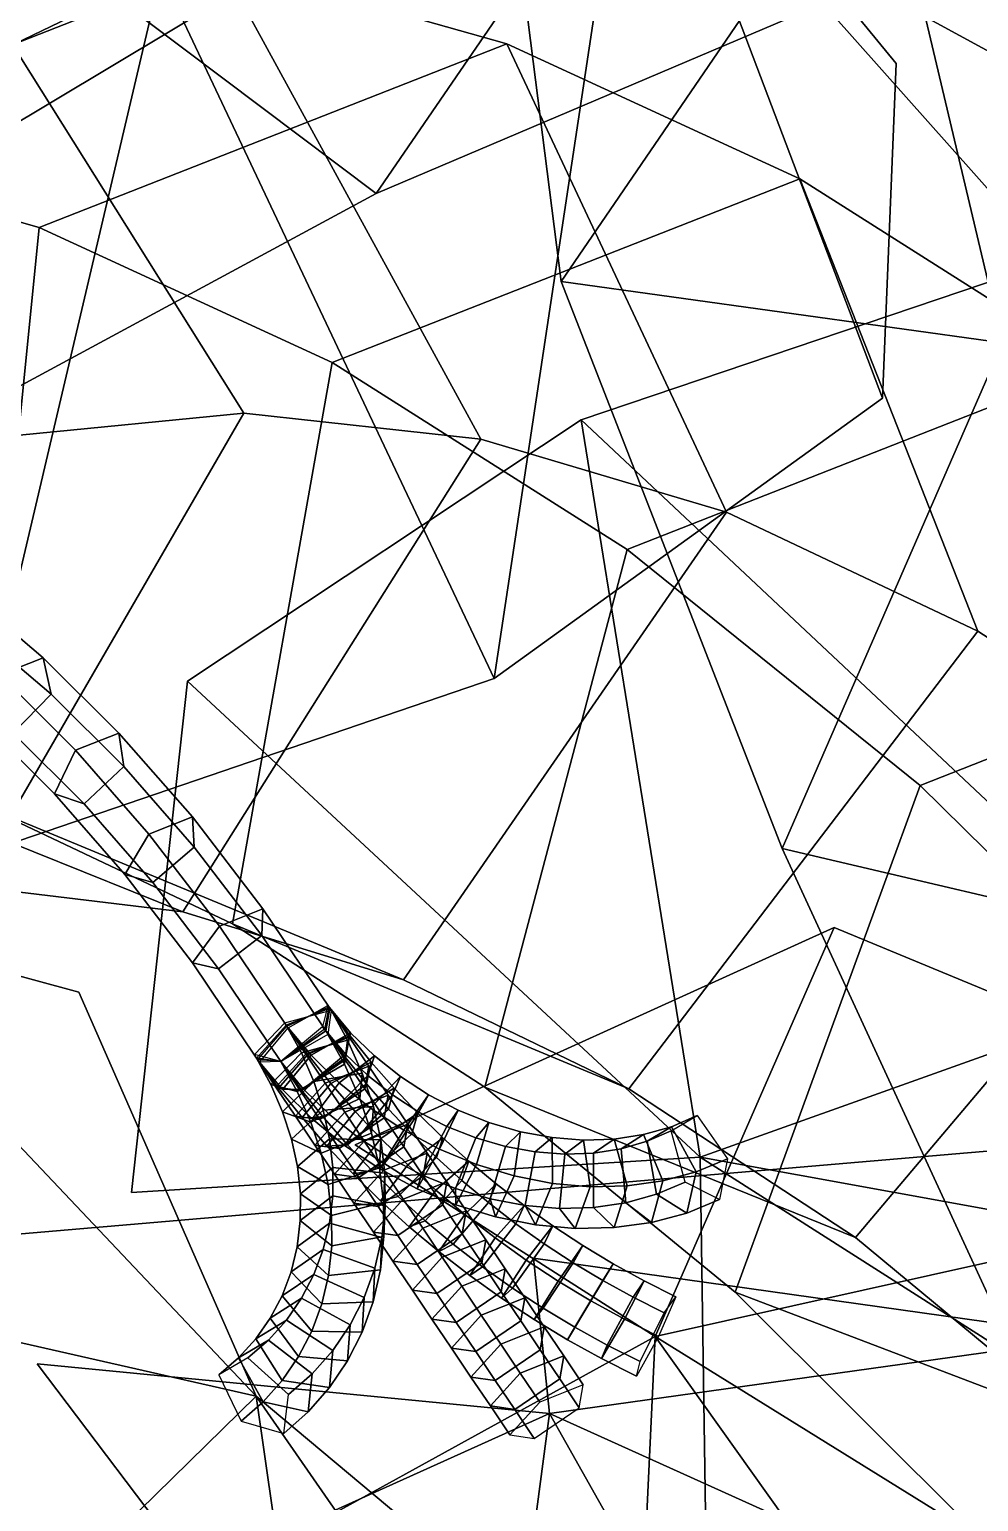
# Model space of a CAD drawing. Header units: metres. Extents: x -219 to 389, y -251 to 301.
# Drawn here: x 241.09 to 249.8, y 0.41 to 13.91 of the extents above; entities that cross this region are included whole.
import ezdxf

# ---------------------------------------------------------------- set-up
doc = ezdxf.new("R2010")
doc.units = ezdxf.units.M

msp = doc.modelspace()

# ---------------------------------------------------------------- linework, layer by layer
at = {"layer": 'Breeder_2Pdncle', "color": 3}
for points in [[(240.3119, 14.7577, 758.2787), (242.8409, 14.5199, 761.8264), (238.5516, 12.8354, 764.7711), (236.0226, 13.07321, 761.2236)], [(240.9989, 10.1896, 753.6501), (243.0566, 10.389, 756.7614), (240.3119, 14.7577, 758.2787), (237.92, 14.4864, 754.6397)], [(243.0566, 10.389, 756.7614), (245.2293, 10.1526, 759.7908), (242.8409, 14.5199, 761.8264), (240.3119, 14.7577, 758.2787)], [(242.8409, 14.5199, 761.8264), (245.4689, 13.7766, 765.2291), (241.1796, 12.09212, 768.1738), (238.5516, 12.8354, 764.7711)], [(245.2293, 10.1526, 759.7908), (247.4844, 9.4839, 762.6929), (245.4689, 13.7766, 765.2291), (242.8409, 14.5199, 761.8264)], [(245.4689, 13.7766, 765.2291), (248.1565, 12.539, 768.4357), (243.8672, 10.8544, 771.3805), (241.1796, 12.09212, 768.1738)], [(247.4844, 9.4839, 762.6929), (249.7878, 8.3929, 765.424), (248.1565, 12.539, 768.4357), (245.4689, 13.7766, 765.2291)], [(238.5516, 12.8354, 764.7711), (241.1796, 12.09212, 768.1738), (240.6474, 6.7988, 767.3868), (238.3923, 7.4675, 764.4848)], [(248.1565, 12.539, 768.4357), (250.8632, 10.8256, 771.3981), (246.5739, 9.1411, 774.3429), (243.8672, 10.8544, 771.3805)], [(249.7878, 8.3929, 765.424), (252.105, 6.8962, 767.9428), (250.8632, 10.8256, 771.3981), (248.1565, 12.539, 768.4357)], [(241.1796, 12.09212, 768.1738), (243.8672, 10.8544, 771.3805), (242.9508, 5.7078, 770.1179), (240.6474, 6.7988, 767.3868)], [(243.8672, 10.8544, 771.3805), (246.5739, 9.1411, 774.3429), (245.2679, 4.211, 772.6367), (242.9508, 5.7078, 770.1179)], [(250.8632, 10.8256, 771.3981), (253.5483, 8.6623, 774.0717), (249.259, 6.9778, 777.0164), (246.5739, 9.1411, 774.3429)], [(238.6895, 5.8992, 755.9263), (240.5419, 6.05455, 758.7133), (243.0566, 10.389, 756.7614), (240.9989, 10.1896, 753.6501)], [(240.5419, 6.05455, 758.7133), (242.4958, 5.8189, 761.4244), (245.2293, 10.1526, 759.7908), (243.0566, 10.389, 756.7614)], [(242.4958, 5.8189, 761.4244), (244.5216, 5.1961, 764.0189), (247.4844, 9.4839, 762.6929), (245.2293, 10.1526, 759.7908)], [(244.5216, 5.1961, 764.0189), (246.5889, 4.1953, 766.4576), (249.7878, 8.3929, 765.424), (247.4844, 9.4839, 762.6929)], [(246.5739, 9.1411, 774.3429), (249.259, 6.9778, 777.0164), (247.564, 2.331, 774.9056), (245.2679, 4.211, 772.6367)], [(253.5483, 8.6623, 774.0717), (256.1714, 6.08168, 776.4161), (251.8821, 4.3971, 779.3609), (249.259, 6.9778, 777.0164)], [(246.5889, 4.1953, 766.4576), (248.6668, 2.8316, 768.704), (252.105, 6.8962, 767.9428), (249.7878, 8.3929, 765.424)], [(236.2196, 7.7039, 761.4553), (238.3923, 7.4675, 764.4848), (242.4958, 5.8189, 761.4244), (240.5419, 6.05455, 758.7133)], [(238.3923, 7.4675, 764.4848), (240.6474, 6.7988, 767.3868), (244.5216, 5.1961, 764.0189), (242.4958, 5.8189, 761.4244)], [(249.259, 6.9778, 777.0164), (251.8821, 4.3971, 779.3609), (249.8044, 0.09586, 776.8903), (247.564, 2.331, 774.9056)], [(248.6668, 2.8316, 768.704), (250.7237, 1.1255, 770.7241), (254.401, 5.01612, 770.2117), (252.105, 6.8962, 767.9428)], [(240.6474, 6.7988, 767.3868), (242.9508, 5.7078, 770.1179), (246.5889, 4.1953, 766.4576), (244.5216, 5.1961, 764.0189)], [(242.9508, 5.7078, 770.1179), (245.2679, 4.211, 772.6367), (248.6668, 2.8316, 768.704), (246.5889, 4.1953, 766.4576)], [(245.2679, 4.211, 772.6367), (247.564, 2.331, 774.9056), (250.7237, 1.1255, 770.7241), (248.6668, 2.8316, 768.704)], [(247.564, 2.331, 774.9056), (249.8044, 0.09586, 776.8903), (252.729, -0.8972, 772.4878), (250.7237, 1.1255, 770.7241)]]:
    msp.add_3dface(points, dxfattribs=at)
at = {"layer": 'Breeder_Leaf', "color": 3}
for points in [[(228.2373, 69.8828, 104.9231), (265.9114, 4.9972, 60.4566), (225.3758, 27.03698, 104.7662)], [(228.2373, 69.8828, 104.9231), (225.3758, 27.03698, 104.7662), (265.9114, 4.9972, 60.4566)], [(265.9114, 4.9972, 60.4566), (215.0832, 0.6463, 135.5015), (225.3758, 27.03698, 104.7662)], [(265.9114, 4.9972, 60.4566), (225.3758, 27.03698, 104.7662), (215.0832, 0.6463, 135.5015)], [(235.1361, 17.612, 788.1014), (242.2945, 14.4236, 784.4057), (237.4124, 12.07163, 786.6938)], [(235.1361, 17.612, 788.1014), (237.4124, 12.07163, 786.6938), (242.2945, 14.4236, 784.4057)], [(246.6417, 16.5178, 782.3834), (245.3519, 7.9568, 784.9577), (242.2945, 14.4236, 784.4057)], [(246.6417, 16.5178, 782.3834), (242.2945, 14.4236, 784.4057), (245.3519, 7.9568, 784.9577)], [(246.6417, 16.5178, 782.3834), (248.9139, 10.5289, 782.6766), (245.3519, 7.9568, 784.9577)], [(246.6417, 16.5178, 782.3834), (245.3519, 7.9568, 784.9577), (248.9139, 10.5289, 782.6766)], [(246.6417, 16.5178, 782.3834), (249.0391, 13.5961, 779.6561), (248.9139, 10.5289, 782.6766)], [(246.6417, 16.5178, 782.3834), (248.9139, 10.5289, 782.6766), (249.0391, 13.5961, 779.6561)], [(251.7119, 10.389, 786.907), (248.4614, 14.04033, 785.7486), (249.8812, 16.1783, 781.3071)], [(251.7119, 10.389, 786.907), (249.8812, 16.1783, 781.3071), (248.4614, 14.04033, 785.7486)], [(245.9675, 11.5986, 788.3948), (245.4287, 15.8282, 785.738), (248.8764, 15.8526, 781.9397)], [(245.9675, 11.5986, 788.3948), (248.8764, 15.8526, 781.9397), (245.4287, 15.8282, 785.738)], [(245.9675, 11.5986, 788.3948), (248.8764, 15.8526, 781.9397), (250.0155, 11.03364, 783.6286)], [(245.9675, 11.5986, 788.3948), (250.0155, 11.03364, 783.6286), (248.8764, 15.8526, 781.9397)], [(248.8764, 15.8526, 781.9397), (253.6443, 14.8433, 777.7726), (255.5447, 10.4668, 779.0923)], [(248.8764, 15.8526, 781.9397), (255.5447, 10.4668, 779.0923), (253.6443, 14.8433, 777.7726)], [(248.8764, 15.8526, 781.9397), (255.5447, 10.4668, 779.0923), (250.0155, 11.03364, 783.6286)], [(248.8764, 15.8526, 781.9397), (250.0155, 11.03364, 783.6286), (255.5447, 10.4668, 779.0923)], [(242.2945, 14.4236, 784.4057), (240.3716, 6.258, 787.7433), (237.4124, 12.07163, 786.6938)], [(242.2945, 14.4236, 784.4057), (237.4124, 12.07163, 786.6938), (240.3716, 6.258, 787.7433)], [(245.3519, 7.9568, 784.9577), (240.3716, 6.258, 787.7433), (242.2945, 14.4236, 784.4057)], [(245.3519, 7.9568, 784.9577), (242.2945, 14.4236, 784.4057), (240.3716, 6.258, 787.7433)], [(246.1503, 10.3291, 752.9504), (251.8125, 12.2432, 748.9007), (251.6704, 5.1503, 757.2392)], [(246.1503, 10.3291, 752.9504), (251.6704, 5.1503, 757.2392), (251.8125, 12.2432, 748.9007)], [(250.0155, 11.03364, 783.6286), (247.9943, 6.3988, 790.6642), (245.9675, 11.5986, 788.3948)], [(250.0155, 11.03364, 783.6286), (245.9675, 11.5986, 788.3948), (247.9943, 6.3988, 790.6642)], [(247.9943, 6.3988, 790.6642), (250.0155, 11.03364, 783.6286), (251.3065, 5.6214, 785.5375)], [(247.9943, 6.3988, 790.6642), (251.3065, 5.6214, 785.5375), (250.0155, 11.03364, 783.6286)], [(247.242, 3.5683, 761.4977), (242.5403, 7.9344, 757.106), (246.1503, 10.3291, 752.9504)], [(247.242, 3.5683, 761.4977), (246.1503, 10.3291, 752.9504), (242.5403, 7.9344, 757.106)], [(247.242, 3.5683, 761.4977), (246.1503, 10.3291, 752.9504), (251.6704, 5.1503, 757.2392)], [(247.242, 3.5683, 761.4977), (251.6704, 5.1503, 757.2392), (246.1503, 10.3291, 752.9504)], [(247.242, 3.5683, 761.4977), (242.0268, 3.2443, 759.3444), (242.5403, 7.9344, 757.106)], [(247.242, 3.5683, 761.4977), (242.5403, 7.9344, 757.106), (242.0268, 3.2443, 759.3444)], [(251.3065, 5.6214, 785.5375), (250.602, 0.7455, 791.3831), (247.9943, 6.3988, 790.6642)], [(251.3065, 5.6214, 785.5375), (247.9943, 6.3988, 790.6642), (250.602, 0.7455, 791.3831)], [(234.6834, 3.3035, 769.6626), (239.0099, 5.7688, 766.1533), (243.1686, 1.3768, 764.7017)], [(234.6834, 3.3035, 769.6626), (243.1686, 1.3768, 764.7017), (239.0099, 5.7688, 766.1533)], [(243.1686, 1.3768, 764.7017), (239.0099, 5.7688, 766.1533), (241.5432, 5.08071, 762.1)], [(243.1686, 1.3768, 764.7017), (241.5432, 5.08071, 762.1), (239.0099, 5.7688, 766.1533)], [(246.8286, 1.9236, 762.8019), (244.0763, 3.6824, 758.1898), (248.4705, 5.6759, 756.1927)], [(246.8286, 1.9236, 762.8019), (248.4705, 5.6759, 756.1927), (244.0763, 3.6824, 758.1898)], [(246.8286, 1.9236, 762.8019), (248.4705, 5.6759, 756.1927), (253.7895, 3.4752, 754.4896)], [(246.8286, 1.9236, 762.8019), (253.7895, 3.4752, 754.4896), (248.4705, 5.6759, 756.1927)], [(257.0966, 1.781, 761.3828), (247.242, 3.5683, 761.4977), (251.6704, 5.1503, 757.2392)], [(257.0966, 1.781, 761.3828), (251.6704, 5.1503, 757.2392), (247.242, 3.5683, 761.4977)], [(257.0966, 1.781, 761.3828), (251.9068, 0.5982, 764.3456), (247.242, 3.5683, 761.4977)], [(257.0966, 1.781, 761.3828), (247.242, 3.5683, 761.4977), (251.9068, 0.5982, 764.3456)], [(247.242, 3.5683, 761.4977), (251.9068, 0.5982, 764.3456), (247.3052, -0.7118, 763.6898)], [(247.242, 3.5683, 761.4977), (247.3052, -0.7118, 763.6898), (251.9068, 0.5982, 764.3456)], [(246.8286, 1.9236, 762.8019), (253.7895, 3.4752, 754.4896), (252.1118, -1.3506, 761.5309)], [(246.8286, 1.9236, 762.8019), (252.1118, -1.3506, 761.5309), (253.7895, 3.4752, 754.4896)], [(234.6834, 3.3035, 769.6626), (243.1686, 1.3768, 764.7017), (239.1805, -2.5251, 767.7213)], [(234.6834, 3.3035, 769.6626), (239.1805, -2.5251, 767.7213), (243.1686, 1.3768, 764.7017)], [(245.8587, 1.2183, 763.691), (245.7121, 2.6436, 758.2241), (250.8648, 1.9184, 757.7829)], [(245.8587, 1.2183, 763.691), (250.8648, 1.9184, 757.7829), (245.7121, 2.6436, 758.2241)], [(246.8286, 1.9236, 762.8019), (246.6677, -1.5165, 767.9818), (243.099, -0.129, 765.0391)], [(246.8286, 1.9236, 762.8019), (243.099, -0.129, 765.0391), (246.6677, -1.5165, 767.9818)], [(245.8587, 1.2183, 763.691), (250.8648, 1.9184, 757.7829), (254.6099, -2.7294, 758.4196)], [(245.8587, 1.2183, 763.691), (254.6099, -2.7294, 758.4196), (250.8648, 1.9184, 757.7829)], [(251.7102, -4.925, 768.2413), (246.6677, -1.5165, 767.9818), (246.8286, 1.9236, 762.8019)], [(251.7102, -4.925, 768.2413), (246.8286, 1.9236, 762.8019), (246.6677, -1.5165, 767.9818)], [(251.7102, -4.925, 768.2413), (246.8286, 1.9236, 762.8019), (252.1118, -1.3506, 761.5309)], [(251.7102, -4.925, 768.2413), (252.1118, -1.3506, 761.5309), (246.8286, 1.9236, 762.8019)], [(245.8587, 1.2183, 763.691), (242.614, -0.2438, 768.7925), (241.1592, 1.6729, 764.6057)], [(245.8587, 1.2183, 763.691), (241.1592, 1.6729, 764.6057), (242.614, -0.2438, 768.7925)], [(243.1686, 1.3768, 764.7017), (244.6916, -9.2194, 767.0155), (239.1805, -2.5251, 767.7213)], [(243.1686, 1.3768, 764.7017), (239.1805, -2.5251, 767.7213), (244.6916, -9.2194, 767.0155)], [(243.1686, 1.3768, 764.7017), (246.1796, -1.1452, 760.6381), (247.5771, -4.9774, 763.8988)], [(243.1686, 1.3768, 764.7017), (247.5771, -4.9774, 763.8988), (246.1796, -1.1452, 760.6381)], [(243.1686, 1.3768, 764.7017), (247.5771, -4.9774, 763.8988), (244.6916, -9.2194, 767.0155)], [(243.1686, 1.3768, 764.7017), (244.6916, -9.2194, 767.0155), (247.5771, -4.9774, 763.8988)], [(244.9997, -5.2709, 771.272), (242.614, -0.2438, 768.7925), (245.8587, 1.2183, 763.691)], [(244.9997, -5.2709, 771.272), (245.8587, 1.2183, 763.691), (242.614, -0.2438, 768.7925)], [(244.9997, -5.2709, 771.272), (245.8587, 1.2183, 763.691), (248.9226, -4.2183, 764.8323)], [(244.9997, -5.2709, 771.272), (248.9226, -4.2183, 764.8323), (245.8587, 1.2183, 763.691)], [(245.8587, 1.2183, 763.691), (254.6099, -2.7294, 758.4196), (248.9226, -4.2183, 764.8323)], [(245.8587, 1.2183, 763.691), (248.9226, -4.2183, 764.8323), (254.6099, -2.7294, 758.4196)]]:
    msp.add_3dface(points, dxfattribs=at)
at = {"layer": 'Breeder_Petiole', "color": 3}
for points in [[(240.5064, 8.7477, 759.7299), (241.2157, 8.1464, 760.4191), (240.8168, 7.9898, 760.6929), (240.1075, 8.5911, 760.0037)], [(240.6074, 8.3921, 759.393), (241.2878, 7.8133, 760.053), (241.2157, 8.1464, 760.4191), (240.5064, 8.7477, 759.7299)], [(240.2787, 8.02018, 759.4543), (240.9414, 7.4551, 760.0964), (241.2878, 7.8133, 760.053), (240.6074, 8.3921, 759.393)], [(241.2157, 8.1464, 760.4191), (241.9107, 7.4576, 761.0373), (241.5118, 7.3009, 761.3112), (240.8168, 7.9898, 760.6929)], [(241.2878, 7.8133, 760.053), (241.9544, 7.1506, 760.6448), (241.9107, 7.4576, 761.0373), (241.2157, 8.1464, 760.4191)], [(240.8168, 7.9898, 760.6929), (241.5118, 7.3009, 761.3112), (241.3186, 6.9009, 761.0814), (240.652, 7.5636, 760.4896)], [(240.9414, 7.4551, 760.0964), (241.5906, 6.8085, 760.6719), (241.9544, 7.1506, 760.6448), (241.2878, 7.8133, 760.053)], [(240.652, 7.5636, 760.4896), (241.3186, 6.9009, 761.0814), (241.5906, 6.8085, 760.6719), (240.9414, 7.4551, 760.0964)], [(241.9107, 7.4576, 761.0373), (242.5847, 6.6878, 761.5786), (242.1858, 6.5312, 761.8525), (241.5118, 7.3009, 761.3112)], [(241.9544, 7.1506, 760.6448), (242.6007, 6.4104, 761.1628), (242.5847, 6.6878, 761.5786), (241.9107, 7.4576, 761.0373)], [(241.5118, 7.3009, 761.3112), (242.1858, 6.5312, 761.8525), (241.9648, 6.1607, 761.5993), (241.3186, 6.9009, 761.0814)], [(241.5906, 6.8085, 760.6719), (242.2198, 6.08656, 761.1755), (242.6007, 6.4104, 761.1628), (241.9544, 7.1506, 760.6448)], [(241.3186, 6.9009, 761.0814), (241.9648, 6.1607, 761.5993), (242.2198, 6.08656, 761.1755), (241.5906, 6.8085, 760.6719)], [(242.5847, 6.6878, 761.5786), (243.2311, 5.8446, 762.0378), (242.8322, 5.6879, 762.3116), (242.1858, 6.5312, 761.8525)], [(242.6007, 6.4104, 761.1628), (243.2204, 5.5999, 761.6017), (243.2311, 5.8446, 762.0378), (242.5847, 6.6878, 761.5786)], [(242.1858, 6.5312, 761.8525), (242.8322, 5.6879, 762.3116), (242.5846, 5.3502, 762.0383), (241.9648, 6.1607, 761.5993)], [(242.2198, 6.08656, 761.1755), (242.8231, 5.2961, 761.6021), (243.2204, 5.5999, 761.6017), (242.6007, 6.4104, 761.1628)], [(241.9648, 6.1607, 761.5993), (242.5846, 5.3502, 762.0383), (242.8231, 5.2961, 761.6021), (242.2198, 6.08656, 761.1755)], [(243.2311, 5.8446, 762.0378), (243.8438, 4.936, 762.4105), (243.4448, 4.7794, 762.6843), (242.8322, 5.6879, 762.3116)], [(243.2204, 5.5999, 761.6017), (243.8076, 4.7268, 761.9576), (243.8438, 4.936, 762.4105), (243.2311, 5.8446, 762.0378)], [(242.8322, 5.6879, 762.3116), (243.4448, 4.7794, 762.6843), (243.1718, 4.4771, 762.3942), (242.5846, 5.3502, 762.0383)], [(242.8231, 5.2961, 761.6021), (243.3947, 4.4448, 761.9476), (243.8076, 4.7268, 761.9576), (243.2204, 5.5999, 761.6017)], [(242.5846, 5.3502, 762.0383), (243.1718, 4.4771, 762.3942), (243.3947, 4.4448, 761.9476), (242.8231, 5.2961, 761.6021)], [(243.856, 4.9161, 762.4191), (244.008, 4.6413, 762.545), (243.5847, 4.5246, 762.8015), (243.4326, 4.7993, 762.6757)], [(243.8438, 4.936, 762.4105), (244.0226, 4.6702, 762.519), (243.6237, 4.5136, 762.7928), (243.4448, 4.7794, 762.6843)], [(243.8369, 4.9457, 762.4066), (244.0286, 4.6854, 762.5061), (243.6434, 4.5093, 762.7877), (243.4517, 4.7696, 762.6882)], [(243.8258, 4.9599, 762.4015), (244.0358, 4.7088, 762.4869), (243.6729, 4.5044, 762.7786), (243.4628, 4.7555, 762.6932)], [(243.779, 4.7648, 761.9434), (243.989, 4.5138, 762.0287), (244.0358, 4.7088, 762.4869), (243.8258, 4.9599, 762.4015)], [(243.7967, 4.7423, 761.9515), (243.9884, 4.4819, 762.051), (244.0286, 4.6854, 762.5061), (243.8369, 4.9457, 762.4066)], [(243.8076, 4.7268, 761.9576), (243.9865, 4.461, 762.0661), (244.0226, 4.6702, 762.519), (243.8438, 4.936, 762.4105)], [(243.8271, 4.695, 761.9714), (243.9791, 4.4202, 762.0973), (244.008, 4.6413, 762.545), (243.856, 4.9161, 762.4191)], [(243.4326, 4.7993, 762.6757), (243.5847, 4.5246, 762.8015), (243.3043, 4.2342, 762.5062), (243.1523, 4.5089, 762.3804)], [(243.4448, 4.7794, 762.6843), (243.6237, 4.5136, 762.7928), (243.3507, 4.2113, 762.5027), (243.1718, 4.4771, 762.3942)], [(243.4517, 4.7696, 762.6882), (243.6434, 4.5093, 762.7877), (243.3744, 4.2012, 762.4998), (243.1827, 4.4616, 762.4003)], [(243.4628, 4.7555, 762.6932), (243.6729, 4.5044, 762.7786), (243.4104, 4.188, 762.4938), (243.2004, 4.439, 762.4084)], [(243.3947, 4.4448, 761.9476), (243.6047, 4.1937, 762.033), (243.989, 4.5138, 762.0287), (243.779, 4.7648, 761.9434)], [(243.3947, 4.4448, 761.9476), (243.5864, 4.1844, 762.0471), (243.9884, 4.4819, 762.051), (243.7967, 4.7423, 761.9515)], [(243.3947, 4.4448, 761.9476), (243.5736, 4.179, 762.0561), (243.9865, 4.461, 762.0661), (243.8076, 4.7268, 761.9576)], [(243.3947, 4.4448, 761.9476), (243.5467, 4.17, 762.0734), (243.9791, 4.4202, 762.0973), (243.8271, 4.695, 761.9714)], [(244.008, 4.6413, 762.545), (244.1419, 4.3398, 762.6968), (243.6982, 4.2641, 762.9336), (243.5847, 4.5246, 762.8015)], [(244.0226, 4.6702, 762.519), (244.2015, 4.4044, 762.6275), (243.8026, 4.2477, 762.9014), (243.6237, 4.5136, 762.7928)], [(244.0286, 4.6854, 762.5061), (244.2254, 4.4405, 762.5927), (243.8547, 4.2455, 762.8813), (243.6434, 4.5093, 762.7877)], [(244.0358, 4.7088, 762.4869), (244.2531, 4.4987, 762.5411), (243.9315, 4.2496, 762.8464), (243.6729, 4.5044, 762.7786)], [(243.9791, 4.4202, 762.0973), (244.1191, 4.1065, 762.255), (244.1419, 4.3398, 762.6968), (244.008, 4.6413, 762.545)], [(243.9865, 4.461, 762.0661), (244.1654, 4.1952, 762.1746), (244.2015, 4.4044, 762.6275), (244.0226, 4.6702, 762.519)], [(243.9884, 4.4819, 762.051), (244.1808, 4.2427, 762.1356), (244.2254, 4.4405, 762.5927), (244.0286, 4.6854, 762.5061)], [(243.989, 4.5138, 762.0287), (244.194, 4.3169, 762.079), (244.2531, 4.4987, 762.5411), (244.0358, 4.7088, 762.4869)], [(243.1523, 4.5089, 762.3804), (243.3043, 4.2342, 762.5062), (243.5467, 4.17, 762.0734), (243.3947, 4.4448, 761.9476)], [(243.1718, 4.4771, 762.3942), (243.3507, 4.2113, 762.5027), (243.5736, 4.179, 762.0561), (243.3947, 4.4448, 761.9476)], [(243.1827, 4.4616, 762.4003), (243.3744, 4.2012, 762.4998), (243.5864, 4.1844, 762.0471), (243.3947, 4.4448, 761.9476)], [(243.5847, 4.5246, 762.8015), (243.6982, 4.2641, 762.9336), (243.4118, 3.9858, 762.6324), (243.3043, 4.2342, 762.5062)], [(243.6237, 4.5136, 762.7928), (243.8026, 4.2477, 762.9014), (243.5296, 3.9455, 762.6112), (243.3507, 4.2113, 762.5027)], [(243.6434, 4.5093, 762.7877), (243.8547, 4.2455, 762.8813), (243.5901, 3.9318, 762.5955), (243.3744, 4.2012, 762.4998)], [(243.6729, 4.5044, 762.7786), (243.9315, 4.2496, 762.8464), (243.6814, 3.9199, 762.5656), (243.4104, 4.188, 762.4938)], [(243.5736, 4.179, 762.0561), (243.7525, 3.9132, 762.1646), (244.1654, 4.1952, 762.1746), (243.9865, 4.461, 762.0661)], [(243.5864, 4.1844, 762.0471), (243.7904, 3.9301, 762.1372), (244.1808, 4.2427, 762.1356), (243.9884, 4.4819, 762.051)], [(243.6047, 4.1937, 762.033), (243.8427, 3.9612, 762.094), (244.194, 4.3169, 762.079), (243.989, 4.5138, 762.0287)], [(244.2531, 4.4987, 762.5411), (244.4924, 4.3086, 762.5724), (244.2171, 4.01868, 762.8866), (243.9315, 4.2496, 762.8464)], [(244.194, 4.3169, 762.079), (244.4196, 4.139, 762.1075), (244.4924, 4.3086, 762.5724), (244.2531, 4.4987, 762.5411)], [(243.2004, 4.439, 762.4084), (243.4104, 4.188, 762.4938), (243.6047, 4.1937, 762.033), (243.3947, 4.4448, 761.9476)], [(243.5467, 4.17, 762.0734), (243.6704, 3.889, 762.2154), (244.1191, 4.1065, 762.255), (243.9791, 4.4202, 762.0973)], [(244.1419, 4.3398, 762.6968), (244.2441, 4.03432, 762.8646), (243.7843, 4.00042, 763.0793), (243.6982, 4.2641, 762.9336)], [(244.2015, 4.4044, 762.6275), (244.3804, 4.1386, 762.736), (243.9815, 3.9819, 763.0099), (243.8026, 4.2477, 762.9014)], [(244.2254, 4.4405, 762.5927), (244.4335, 4.2022, 762.6702), (244.0784, 3.9886, 762.9651), (243.8547, 4.2455, 762.8813)], [(244.1191, 4.1065, 762.255), (244.2261, 3.7886, 762.4293), (244.2441, 4.03432, 762.8646), (244.1419, 4.3398, 762.6968)], [(244.1654, 4.1952, 762.1746), (244.3443, 3.9294, 762.2831), (244.3804, 4.1386, 762.736), (244.2015, 4.4044, 762.6275)], [(244.1808, 4.2427, 762.1356), (244.3844, 4.00991, 762.2112), (244.4335, 4.2022, 762.6702), (244.2254, 4.4405, 762.5927)], [(243.3043, 4.2342, 762.5062), (243.4118, 3.9858, 762.6324), (243.6704, 3.889, 762.2154), (243.5467, 4.17, 762.0734)], [(243.3507, 4.2113, 762.5027), (243.5296, 3.9455, 762.6112), (243.7525, 3.9132, 762.1646), (243.5736, 4.179, 762.0561)], [(243.3744, 4.2012, 762.4998), (243.5901, 3.9318, 762.5955), (243.7904, 3.9301, 762.1372), (243.5864, 4.1844, 762.0471)], [(243.4104, 4.188, 762.4938), (243.6814, 3.9199, 762.5656), (243.8427, 3.9612, 762.094), (243.6047, 4.1937, 762.033)], [(243.6982, 4.2641, 762.9336), (243.7843, 4.00042, 763.0793), (243.4931, 3.7345, 762.7715), (243.4118, 3.9858, 762.6324)], [(243.8026, 4.2477, 762.9014), (243.9815, 3.9819, 763.0099), (243.7085, 3.6797, 762.7197), (243.5296, 3.9455, 762.6112)], [(243.8547, 4.2455, 762.8813), (244.0784, 3.9886, 762.9651), (243.8183, 3.6694, 762.6812), (243.5901, 3.9318, 762.5955)], [(243.9315, 4.2496, 762.8464), (244.2171, 4.01868, 762.8866), (243.9807, 3.6768, 762.6085), (243.6814, 3.9199, 762.5656)], [(243.7525, 3.9132, 762.1646), (243.9314, 3.6474, 762.2731), (244.3443, 3.9294, 762.2831), (244.1654, 4.1952, 762.1746)], [(243.7904, 3.9301, 762.1372), (244.0063, 3.6825, 762.2178), (244.3844, 4.00991, 762.2112), (244.1808, 4.2427, 762.1356)], [(243.8427, 3.9612, 762.094), (244.1051, 3.7507, 762.1297), (244.4196, 4.139, 762.1075), (244.194, 4.3169, 762.079)], [(244.4335, 4.2022, 762.6702), (244.6525, 3.9708, 762.7383), (244.3138, 3.7392, 763.0388), (244.0784, 3.9886, 762.9651)], [(244.4924, 4.3086, 762.5724), (244.7501, 4.1416, 762.5801), (244.5251, 3.8151, 762.8986), (244.2171, 4.01868, 762.8866)], [(244.3844, 4.00991, 762.2112), (244.5985, 3.7838, 762.2776), (244.6525, 3.9708, 762.7383), (244.4335, 4.2022, 762.6702)], [(244.4196, 4.139, 762.1075), (244.6623, 3.9828, 762.114), (244.7501, 4.1416, 762.5801), (244.4924, 4.3086, 762.5724)], [(243.6704, 3.889, 762.2154), (243.7646, 3.6044, 762.3721), (244.2261, 3.7886, 762.4293), (244.1191, 4.1065, 762.255)], [(244.3804, 4.1386, 762.736), (244.5593, 3.8728, 762.8445), (244.1604, 3.7161, 763.1184), (243.9815, 3.9819, 763.0099)], [(244.1051, 3.7507, 762.1297), (244.388, 3.5654, 762.1395), (244.6623, 3.9828, 762.114), (244.4196, 4.139, 762.1075)], [(244.3443, 3.9294, 762.2831), (244.5232, 3.6636, 762.3917), (244.5593, 3.8728, 762.8445), (244.3804, 4.1386, 762.736)], [(244.7501, 4.1416, 762.5801), (245.0223, 4.00016, 762.5642), (244.851, 3.6419, 762.8821), (244.5251, 3.8151, 762.8986)], [(244.6623, 3.9828, 762.114), (244.9185, 3.8507, 762.0983), (245.0223, 4.00016, 762.5642), (244.7501, 4.1416, 762.5801)], [(243.4118, 3.9858, 762.6324), (243.4931, 3.7345, 762.7715), (243.7646, 3.6044, 762.3721), (243.6704, 3.889, 762.2154)], [(243.7843, 4.00042, 763.0793), (243.8422, 3.736, 763.2372), (243.5476, 3.4827, 762.9223), (243.4931, 3.7345, 762.7715)], [(243.5296, 3.9455, 762.6112), (243.7085, 3.6797, 762.7197), (243.9314, 3.6474, 762.2731), (243.7525, 3.9132, 762.1646)], [(243.5901, 3.9318, 762.5955), (243.8183, 3.6694, 762.6812), (244.0063, 3.6825, 762.2178), (243.7904, 3.9301, 762.1372)], [(243.6814, 3.9199, 762.5656), (243.9807, 3.6768, 762.6085), (244.1051, 3.7507, 762.1297), (243.8427, 3.9612, 762.094)], [(243.9815, 3.9819, 763.0099), (244.1604, 3.7161, 763.1184), (243.8873, 3.4139, 762.8282), (243.7085, 3.6797, 762.7197)], [(244.2441, 4.03432, 762.8646), (244.3137, 3.7278, 763.0466), (243.8422, 3.736, 763.2372), (243.7843, 4.00042, 763.0793)], [(244.0784, 3.9886, 762.9651), (244.3138, 3.7392, 763.0388), (244.0586, 3.4147, 762.7565), (243.8183, 3.6694, 762.6812)], [(243.9314, 3.6474, 762.2731), (244.1103, 3.3816, 762.3817), (244.5232, 3.6636, 762.3917), (244.3443, 3.9294, 762.2831)], [(244.2171, 4.01868, 762.8866), (244.5251, 3.8151, 762.8986), (244.3037, 3.4623, 762.6216), (243.9807, 3.6768, 762.6085)], [(244.0063, 3.6825, 762.2178), (244.2336, 3.4421, 762.2888), (244.5985, 3.7838, 762.2776), (244.3844, 4.00991, 762.2112)], [(244.2261, 3.7886, 762.4293), (244.2991, 3.4696, 762.6185), (244.3137, 3.7278, 763.0466), (244.2441, 4.03432, 762.8646)], [(244.6525, 3.9708, 762.7383), (244.882, 3.747, 762.7969), (244.5604, 3.498, 763.1022), (244.3138, 3.7392, 763.0388)], [(244.388, 3.5654, 762.1395), (244.687, 3.4081, 762.1234), (244.9185, 3.8507, 762.0983), (244.6623, 3.9828, 762.114)], [(244.5985, 3.7838, 762.2776), (244.8229, 3.5652, 762.3348), (244.882, 3.747, 762.7969), (244.6525, 3.9708, 762.7383)], [(245.0223, 4.00016, 762.5642), (245.3048, 3.8863, 762.525), (245.1899, 3.5018, 762.8375), (244.851, 3.6419, 762.8821)], [(244.9185, 3.8507, 762.0983), (245.1844, 3.7447, 762.0607), (245.3048, 3.8863, 762.525), (245.0223, 4.00016, 762.5642)], [(246.7555, 3.715, 761.4273), (246.9765, 3.8118, 761.2687), (247.2138, 3.95, 761.6866), (246.978, 3.848, 761.855)], [(246.978, 3.848, 761.855), (247.2138, 3.95, 761.6866), (247.4925, 3.5544, 761.843), (247.2066, 3.435, 762.0442)], [(243.7646, 3.6044, 762.3721), (243.8284, 3.319, 762.5421), (244.2991, 3.4696, 762.6185), (244.2261, 3.7886, 762.4293)], [(244.5593, 3.8728, 762.8445), (244.7382, 3.607, 762.9531), (244.3393, 3.4503, 763.2269), (244.1604, 3.7161, 763.1184)], [(244.2336, 3.4421, 762.2888), (244.4716, 3.2096, 762.3498), (244.8229, 3.5652, 762.3348), (244.5985, 3.7838, 762.2776)], [(244.5251, 3.8151, 762.8986), (244.851, 3.6419, 762.8821), (244.6455, 3.2798, 762.605), (244.3037, 3.4623, 762.6216)], [(244.5232, 3.6636, 762.3917), (244.7021, 3.3978, 762.5002), (244.7382, 3.607, 762.9531), (244.5593, 3.8728, 762.8445)], [(244.687, 3.4081, 762.1234), (244.9978, 3.2811, 762.0814), (245.1844, 3.7447, 762.0607), (244.9185, 3.8507, 762.0983)], [(245.1844, 3.7447, 762.0607), (245.4559, 3.6663, 762.0016), (245.5936, 3.8018, 762.463), (245.3048, 3.8863, 762.525)], [(245.3048, 3.8863, 762.525), (245.5936, 3.8018, 762.463), (245.5367, 3.3969, 762.7654), (245.1899, 3.5018, 762.8375)], [(245.4559, 3.6663, 762.0016), (245.7289, 3.6167, 761.9221), (245.8841, 3.748, 762.3791), (245.5936, 3.8018, 762.463)], [(245.5936, 3.8018, 762.463), (245.8841, 3.748, 762.3791), (245.8862, 3.3287, 762.6669), (245.5367, 3.3969, 762.7654)], [(246.5166, 3.6462, 761.574), (246.7555, 3.715, 761.4273), (246.978, 3.848, 761.855), (246.7232, 3.776, 762.0106)], [(246.7232, 3.776, 762.0106), (246.978, 3.848, 761.855), (247.2066, 3.435, 762.0442), (246.8983, 3.3518, 762.2299)], [(246.8427, 3.2286, 761.3498), (247.1036, 3.3393, 761.165), (246.9765, 3.8118, 761.2687), (246.7555, 3.715, 761.4273)], [(243.4931, 3.7345, 762.7715), (243.5476, 3.4827, 762.9223), (243.8284, 3.319, 762.5421), (243.7646, 3.6044, 762.3721)], [(243.8422, 3.736, 763.2372), (243.8714, 3.4735, 763.4058), (243.5746, 3.2326, 763.0832), (243.5476, 3.4827, 762.9223)], [(243.7085, 3.6797, 762.7197), (243.8873, 3.4139, 762.8282), (244.1103, 3.3816, 762.3817), (243.9314, 3.6474, 762.2731)], [(243.8183, 3.6694, 762.6812), (244.0586, 3.4147, 762.7565), (244.2336, 3.4421, 762.2888), (244.0063, 3.6825, 762.2178)], [(244.3137, 3.7278, 763.0466), (244.35, 3.4232, 763.2412), (243.8714, 3.4735, 763.4058), (243.8422, 3.736, 763.2372)], [(244.1604, 3.7161, 763.1184), (244.3393, 3.4503, 763.2269), (244.0662, 3.1481, 762.9368), (243.8873, 3.4139, 762.8282)], [(243.9807, 3.6768, 762.6085), (244.3037, 3.4623, 762.6216), (244.388, 3.5654, 762.1395), (244.1051, 3.7507, 762.1297)], [(244.3138, 3.7392, 763.0388), (244.5604, 3.498, 763.1022), (244.3103, 3.1682, 762.8214), (244.0586, 3.4147, 762.7565)], [(244.1103, 3.3816, 762.3817), (244.2892, 3.1158, 762.4902), (244.7021, 3.3978, 762.5002), (244.5232, 3.6636, 762.3917)], [(244.2991, 3.4696, 762.6185), (244.3375, 3.1526, 762.8208), (244.35, 3.4232, 763.2412), (244.3137, 3.7278, 763.0466)], [(244.882, 3.747, 762.7969), (245.1212, 3.5313, 762.8458), (244.8176, 3.2654, 763.1553), (244.5604, 3.498, 763.1022)], [(244.8229, 3.5652, 762.3348), (245.0568, 3.3546, 762.3824), (245.1212, 3.5313, 762.8458), (244.882, 3.747, 762.7969)], [(244.9978, 3.2811, 762.0814), (245.3155, 3.1864, 762.0144), (245.4559, 3.6663, 762.0016), (245.1844, 3.7447, 762.0607)], [(245.3155, 3.1864, 762.0144), (245.6355, 3.1254, 761.9232), (245.7289, 3.6167, 761.9221), (245.4559, 3.6663, 762.0016)], [(245.7289, 3.6167, 761.9221), (245.9994, 3.5967, 761.8233), (246.1721, 3.7256, 762.2747), (245.8841, 3.748, 762.3791)], [(245.8841, 3.748, 762.3791), (246.1721, 3.7256, 762.2747), (246.233, 3.2982, 762.5436), (245.8862, 3.3287, 762.6669)], [(245.9994, 3.5967, 761.8233), (246.2633, 3.6066, 761.7067), (246.4532, 3.735, 762.1512), (246.1721, 3.7256, 762.2747)], [(246.1721, 3.7256, 762.2747), (246.4532, 3.735, 762.1512), (246.5721, 3.3059, 762.3972), (246.233, 3.2982, 762.5436)], [(246.263, 3.1075, 761.6744), (246.5611, 3.151, 761.5204), (246.5166, 3.6462, 761.574), (246.2633, 3.6066, 761.7067)], [(246.2633, 3.6066, 761.7067), (246.5166, 3.6462, 761.574), (246.7232, 3.776, 762.0106), (246.4532, 3.735, 762.1512)], [(246.4532, 3.735, 762.1512), (246.7232, 3.776, 762.0106), (246.8983, 3.3518, 762.2299), (246.5721, 3.3059, 762.3972)], [(246.5611, 3.151, 761.5204), (246.8427, 3.2286, 761.3498), (246.7555, 3.715, 761.4273), (246.5166, 3.6462, 761.574)], [(244.3037, 3.4623, 762.6216), (244.6455, 3.2798, 762.605), (244.687, 3.4081, 762.1234), (244.388, 3.5654, 762.1395)], [(244.7382, 3.607, 762.9531), (244.9171, 3.3412, 763.0616), (244.5182, 3.1845, 763.3354), (244.3393, 3.4503, 763.2269)], [(244.4716, 3.2096, 762.3498), (244.7198, 2.9855, 762.4008), (245.0568, 3.3546, 762.3824), (244.8229, 3.5652, 762.3348)], [(244.851, 3.6419, 762.8821), (245.1899, 3.5018, 762.8375), (245.0012, 3.1319, 762.5588), (244.6455, 3.2798, 762.605)], [(244.7021, 3.3978, 762.5002), (244.881, 3.132, 762.6087), (244.9171, 3.3412, 763.0616), (244.7382, 3.607, 762.9531)], [(245.1212, 3.5313, 762.8458), (245.3697, 3.3243, 762.885), (245.0847, 3.0422, 763.1978), (244.8176, 3.2654, 763.1553)], [(245.0568, 3.3546, 762.3824), (245.2997, 3.1523, 762.4206), (245.3697, 3.3243, 762.885), (245.1212, 3.5313, 762.8458)], [(245.6355, 3.1254, 761.9232), (245.953, 3.09901, 761.8093), (245.9994, 3.5967, 761.8233), (245.7289, 3.6167, 761.9221)], [(245.953, 3.09901, 761.8093), (246.263, 3.1075, 761.6744), (246.2633, 3.6066, 761.7067), (245.9994, 3.5967, 761.8233)], [(247.2066, 3.435, 762.0442), (247.4925, 3.5544, 761.843), (247.4207, 3.1811, 761.518), (247.1199, 3.05661, 761.7289)], [(243.5476, 3.4827, 762.9223), (243.5746, 3.2326, 763.0832), (243.8611, 3.03548, 762.7237), (243.8284, 3.319, 762.5421)], [(243.8714, 3.4735, 763.4058), (243.8715, 3.2153, 763.5835), (243.574, 2.9868, 763.2527), (243.5746, 3.2326, 763.0832)], [(243.8284, 3.319, 762.5421), (243.8611, 3.03548, 762.7237), (244.3375, 3.1526, 762.8208), (244.2991, 3.4696, 762.6185)], [(244.35, 3.4232, 763.2412), (244.3526, 3.1236, 763.4464), (243.8715, 3.2153, 763.5835), (243.8714, 3.4735, 763.4058)], [(243.8873, 3.4139, 762.8282), (244.0662, 3.1481, 762.9368), (244.2892, 3.1158, 762.4902), (244.1103, 3.3816, 762.3817)], [(244.0586, 3.4147, 762.7565), (244.3103, 3.1682, 762.8214), (244.4716, 3.2096, 762.3498), (244.2336, 3.4421, 762.2888)], [(244.3393, 3.4503, 763.2269), (244.5182, 3.1845, 763.3354), (244.2451, 2.8823, 763.0453), (244.0662, 3.1481, 762.9368)], [(244.2892, 3.1158, 762.4902), (244.468, 2.85, 762.5987), (244.881, 3.132, 762.6087), (244.7021, 3.3978, 762.5002)], [(244.5604, 3.498, 763.1022), (244.8176, 3.2654, 763.1553), (244.5728, 2.9307, 762.8757), (244.3103, 3.1682, 762.8214)], [(244.3375, 3.1526, 762.8208), (244.3408, 2.8406, 763.0342), (244.3526, 3.1236, 763.4464), (244.35, 3.4232, 763.2412)], [(244.6455, 3.2798, 762.605), (245.0012, 3.1319, 762.5588), (244.9978, 3.2811, 762.0814), (244.687, 3.4081, 762.1234)], [(245.1899, 3.5018, 762.8375), (245.5367, 3.3969, 762.7654), (245.3652, 3.02091, 762.4838), (245.0012, 3.1319, 762.5588)], [(245.5367, 3.3969, 762.7654), (245.8862, 3.3287, 762.6669), (245.7321, 2.9484, 762.3809), (245.3652, 3.02091, 762.4838)], [(246.8983, 3.3518, 762.2299), (247.2066, 3.435, 762.0442), (247.1199, 3.05661, 761.7289), (246.7956, 2.97, 761.9235)], [(244.9171, 3.3412, 763.0616), (245.096, 3.07545, 763.1701), (244.6971, 2.9187, 763.444), (244.5182, 3.1845, 763.3354)], [(244.8176, 3.2654, 763.1553), (245.0847, 3.0422, 763.1978), (244.8455, 2.7026, 762.9192), (244.5728, 2.9307, 762.8757)], [(244.7198, 2.9855, 762.4008), (244.9776, 2.7703, 762.4416), (245.2997, 3.1523, 762.4206), (245.0568, 3.3546, 762.3824)], [(244.881, 3.132, 762.6087), (245.0599, 2.8662, 762.7172), (245.096, 3.07545, 763.1701), (244.9171, 3.3412, 763.0616)], [(245.0012, 3.1319, 762.5588), (245.3652, 3.02091, 762.4838), (245.3155, 3.1864, 762.0144), (244.9978, 3.2811, 762.0814)], [(245.3697, 3.3243, 762.885), (245.6268, 3.1264, 762.9142), (245.3612, 2.8287, 763.2297), (245.0847, 3.0422, 763.1978)], [(245.2997, 3.1523, 762.4206), (245.5511, 2.959, 762.449), (245.6268, 3.1264, 762.9142), (245.3697, 3.3243, 762.885)], [(245.8862, 3.3287, 762.6669), (246.233, 3.2982, 762.5436), (246.0965, 2.9155, 762.252), (245.7321, 2.9484, 762.3809)], [(246.233, 3.2982, 762.5436), (246.5721, 3.3059, 762.3972), (246.4528, 2.9227, 762.0986), (246.0965, 2.9155, 762.252)], [(246.5721, 3.3059, 762.3972), (246.8983, 3.3518, 762.2299), (246.7956, 2.97, 761.9235), (246.4528, 2.9227, 762.0986)], [(247.1199, 3.05661, 761.7289), (247.4207, 3.1811, 761.518), (247.1036, 3.3393, 761.165), (246.8427, 3.2286, 761.3498)], [(243.8715, 3.2153, 763.5835), (243.8425, 2.9641, 763.7685), (243.5456, 2.7477, 763.4291), (243.574, 2.9868, 763.2527)], [(243.5746, 3.2326, 763.0832), (243.574, 2.9868, 763.2527), (243.8624, 2.7565, 762.9152), (243.8611, 3.03548, 762.7237)], [(244.3526, 3.1236, 763.4464), (244.3215, 2.8317, 763.6603), (243.8425, 2.9641, 763.7685), (243.8715, 3.2153, 763.5835)], [(243.8611, 3.03548, 762.7237), (243.8624, 2.7565, 762.9152), (244.3408, 2.8406, 763.0342), (244.3375, 3.1526, 762.8208)], [(244.0662, 3.1481, 762.9368), (244.2451, 2.8823, 763.0453), (244.468, 2.85, 762.5987), (244.2892, 3.1158, 762.4902)], [(244.5182, 3.1845, 763.3354), (244.6971, 2.9187, 763.444), (244.424, 2.6165, 763.1538), (244.2451, 2.8823, 763.0453)], [(244.3408, 2.8406, 763.0342), (244.3091, 2.5366, 763.2567), (244.3215, 2.8317, 763.6603), (244.3526, 3.1236, 763.4464)], [(244.3103, 3.1682, 762.8214), (244.5728, 2.9307, 762.8757), (244.7198, 2.9855, 762.4008), (244.4716, 3.2096, 762.3498)], [(244.468, 2.85, 762.5987), (244.6469, 2.5842, 762.7072), (245.0599, 2.8662, 762.7172), (244.881, 3.132, 762.6087)], [(244.9776, 2.7703, 762.4416), (245.2444, 2.5646, 762.4722), (245.5511, 2.959, 762.449), (245.2997, 3.1523, 762.4206)], [(245.3652, 3.02091, 762.4838), (245.7321, 2.9484, 762.3809), (245.6355, 3.1254, 761.9232), (245.3155, 3.1864, 762.0144)], [(245.6268, 3.1264, 762.9142), (245.892, 2.938, 762.9335), (245.6464, 2.6256, 763.2509), (245.3612, 2.8287, 763.2297)], [(245.5511, 2.959, 762.449), (245.8103, 2.7751, 762.4678), (245.892, 2.938, 762.9335), (245.6268, 3.1264, 762.9142)], [(245.7321, 2.9484, 762.3809), (246.0965, 2.9155, 762.252), (245.953, 3.09901, 761.8093), (245.6355, 3.1254, 761.9232)], [(246.0965, 2.9155, 762.252), (246.4528, 2.9227, 762.0986), (246.263, 3.1075, 761.6744), (245.953, 3.09901, 761.8093)], [(246.4528, 2.9227, 762.0986), (246.7956, 2.97, 761.9235), (246.5611, 3.151, 761.5204), (246.263, 3.1075, 761.6744)], [(246.7956, 2.97, 761.9235), (247.1199, 3.05661, 761.7289), (246.8427, 3.2286, 761.3498), (246.5611, 3.151, 761.5204)], [(243.574, 2.9868, 763.2527), (243.5456, 2.7477, 763.4291), (243.8324, 2.485, 763.1146), (243.8624, 2.7565, 762.9152)], [(244.5728, 2.9307, 762.8757), (244.8455, 2.7026, 762.9192), (244.9776, 2.7703, 762.4416), (244.7198, 2.9855, 762.4008)], [(245.096, 3.07545, 763.1701), (245.2749, 2.8096, 763.2786), (244.876, 2.6529, 763.5525), (244.6971, 2.9187, 763.444)], [(245.0847, 3.0422, 763.1978), (245.3612, 2.8287, 763.2297), (245.1277, 2.4845, 762.9519), (244.8455, 2.7026, 762.9192)], [(245.0599, 2.8662, 762.7172), (245.2388, 2.6004, 762.8257), (245.2749, 2.8096, 763.2786), (245.096, 3.07545, 763.1701)], [(243.8425, 2.9641, 763.7685), (243.7847, 2.7221, 763.9591), (243.4899, 2.5174, 763.6109), (243.5456, 2.7477, 763.4291)], [(244.3215, 2.8317, 763.6603), (244.257, 2.5503, 763.8809), (243.7847, 2.7221, 763.9591), (243.8425, 2.9641, 763.7685)], [(243.8624, 2.7565, 762.9152), (243.8324, 2.485, 763.1146), (244.3091, 2.5366, 763.2567), (244.3408, 2.8406, 763.0342)], [(244.2451, 2.8823, 763.0453), (244.424, 2.6165, 763.1538), (244.6469, 2.5842, 762.7072), (244.468, 2.85, 762.5987)], [(244.6971, 2.9187, 763.444), (244.876, 2.6529, 763.5525), (244.6029, 2.3507, 763.2623), (244.424, 2.6165, 763.1538)], [(244.6469, 2.5842, 762.7072), (244.8258, 2.3184, 762.8157), (245.2388, 2.6004, 762.8257), (245.0599, 2.8662, 762.7172)], [(245.2444, 2.5646, 762.4722), (245.5196, 2.3689, 762.4924), (245.8103, 2.7751, 762.4678), (245.5511, 2.959, 762.449)], [(245.892, 2.938, 762.9335), (246.1646, 2.7598, 762.9427), (245.9395, 2.4332, 763.2612), (245.6464, 2.6256, 763.2509)], [(245.8103, 2.7751, 762.4678), (246.0768, 2.601, 762.4767), (246.1646, 2.7598, 762.9427), (245.892, 2.938, 762.9335)], [(243.7847, 2.7221, 763.9591), (243.6988, 2.4918, 764.1534), (243.4073, 2.2983, 763.7961), (243.4899, 2.5174, 763.6109)], [(243.5456, 2.7477, 763.4291), (243.4899, 2.5174, 763.6109), (243.7713, 2.2233, 763.3202), (243.8324, 2.485, 763.1146)], [(244.257, 2.5503, 763.8809), (244.1598, 2.2823, 764.1058), (243.6988, 2.4918, 764.1534), (243.7847, 2.7221, 763.9591)], [(244.3091, 2.5366, 763.2567), (244.2426, 2.2436, 763.4861), (244.257, 2.5503, 763.8809), (244.3215, 2.8317, 763.6603)], [(244.8455, 2.7026, 762.9192), (245.1277, 2.4845, 762.9519), (245.2444, 2.5646, 762.4722), (244.9776, 2.7703, 762.4416)], [(245.2749, 2.8096, 763.2786), (245.4538, 2.5438, 763.3871), (245.0549, 2.3871, 763.661), (244.876, 2.6529, 763.5525)], [(245.3612, 2.8287, 763.2297), (245.6464, 2.6256, 763.2509), (245.4188, 2.277, 762.9736), (245.1277, 2.4845, 762.9519)], [(245.2388, 2.6004, 762.8257), (245.4177, 2.3346, 762.9343), (245.4538, 2.5438, 763.3871), (245.2749, 2.8096, 763.2786)], [(245.5196, 2.3689, 762.4924), (245.8024, 2.1836, 762.5022), (246.0768, 2.601, 762.4767), (245.8103, 2.7751, 762.4678)], [(246.1646, 2.7598, 762.9427), (246.4438, 2.592, 762.9421), (246.24, 2.2522, 763.2609), (245.9395, 2.4332, 763.2612)], [(246.0768, 2.601, 762.4767), (246.3498, 2.4372, 762.4759), (246.4438, 2.592, 762.9421), (246.1646, 2.7598, 762.9427)], [(244.424, 2.6165, 763.1538), (244.6029, 2.3507, 763.2623), (244.8258, 2.3184, 762.8157), (244.6469, 2.5842, 762.7072)], [(244.876, 2.6529, 763.5525), (245.0549, 2.3871, 763.661), (244.7818, 2.08491, 763.3708), (244.6029, 2.3507, 763.2623)], [(244.8258, 2.3184, 762.8157), (245.0047, 2.05261, 762.9243), (245.4177, 2.3346, 762.9343), (245.2388, 2.6004, 762.8257)], [(245.1277, 2.4845, 762.9519), (245.4188, 2.277, 762.9736), (245.5196, 2.3689, 762.4924), (245.2444, 2.5646, 762.4722)], [(245.6464, 2.6256, 763.2509), (245.9395, 2.4332, 763.2612), (245.7181, 2.08055, 762.9843), (245.4188, 2.277, 762.9736)], [(245.8024, 2.1836, 762.5022), (246.0923, 2.00923, 762.5016), (246.3498, 2.4372, 762.4759), (246.0768, 2.601, 762.4767)], [(246.4438, 2.592, 762.9421), (246.7292, 2.4351, 762.9313), (246.5469, 2.08288, 763.2496), (246.24, 2.2522, 763.2609)], [(246.3498, 2.4372, 762.4759), (246.6287, 2.284, 762.4652), (246.7292, 2.4351, 762.9313), (246.4438, 2.592, 762.9421)], [(243.6988, 2.4918, 764.1534), (243.5854, 2.2754, 764.3496), (243.2986, 2.0925, 763.983), (243.4073, 2.2983, 763.7961)], [(243.4899, 2.5174, 763.6109), (243.4073, 2.2983, 763.7961), (243.6797, 1.9742, 763.5298), (243.7713, 2.2233, 763.3202)], [(244.1598, 2.2823, 764.1058), (244.0307, 2.03019, 764.3331), (243.5854, 2.2754, 764.3496), (243.6988, 2.4918, 764.1534)], [(243.8324, 2.485, 763.1146), (243.7713, 2.2233, 763.3202), (244.2426, 2.2436, 763.4861), (244.3091, 2.5366, 763.2567)], [(244.2426, 2.2436, 763.4861), (244.1421, 1.9643, 763.7202), (244.1598, 2.2823, 764.1058), (244.257, 2.5503, 763.8809)], [(245.4538, 2.5438, 763.3871), (245.6327, 2.278, 763.4957), (245.2338, 2.1213, 763.7695), (245.0549, 2.3871, 763.661)], [(245.4177, 2.3346, 762.9343), (245.5966, 2.06882, 763.0428), (245.6327, 2.278, 763.4957), (245.4538, 2.5438, 763.3871)], [(245.9395, 2.4332, 763.2612), (246.24, 2.2522, 763.2609), (246.0248, 1.8955, 762.984), (245.7181, 2.08055, 762.9843)], [(246.0923, 2.00923, 762.5016), (246.3884, 1.8461, 762.4907), (246.6287, 2.284, 762.4652), (246.3498, 2.4372, 762.4759)], [(246.7292, 2.4351, 762.9313), (247.0199, 2.2895, 762.9105), (246.8597, 1.9256, 763.2277), (246.5469, 2.08288, 763.2496)], [(246.6287, 2.284, 762.4652), (246.9129, 2.1418, 762.4448), (247.0199, 2.2895, 762.9105), (246.7292, 2.4351, 762.9313)], [(243.4073, 2.2983, 763.7961), (243.2986, 2.0925, 763.983), (243.5584, 1.7398, 763.7416), (243.6797, 1.9742, 763.5298)], [(244.6029, 2.3507, 763.2623), (244.7818, 2.08491, 763.3708), (245.0047, 2.05261, 762.9243), (244.8258, 2.3184, 762.8157)], [(245.0549, 2.3871, 763.661), (245.2338, 2.1213, 763.7695), (244.9607, 1.8191, 763.4794), (244.7818, 2.08491, 763.3708)], [(245.0047, 2.05261, 762.9243), (245.1836, 1.7868, 763.0328), (245.5966, 2.06882, 763.0428), (245.4177, 2.3346, 762.9343)], [(245.4188, 2.277, 762.9736), (245.7181, 2.08055, 762.9843), (245.8024, 2.1836, 762.5022), (245.5196, 2.3689, 762.4924)], [(243.5854, 2.2754, 764.3496), (243.4458, 2.0749, 764.5458), (243.1649, 1.9018, 764.1699), (243.2986, 2.0925, 763.983)], [(244.0307, 2.03019, 764.3331), (243.871, 1.7963, 764.5606), (243.4458, 2.0749, 764.5458), (243.5854, 2.2754, 764.3496)], [(243.7713, 2.2233, 763.3202), (243.6797, 1.9742, 763.5298), (244.1421, 1.9643, 763.7202), (244.2426, 2.2436, 763.4861)], [(244.1421, 1.9643, 763.7202), (244.0083, 1.7016, 763.9567), (244.0307, 2.03019, 764.3331), (244.1598, 2.2823, 764.1058)], [(245.6327, 2.278, 763.4957), (245.8116, 2.01225, 763.6042), (245.4127, 1.8555, 763.8781), (245.2338, 2.1213, 763.7695)], [(245.5966, 2.06882, 763.0428), (245.7755, 1.803, 763.1513), (245.8116, 2.01225, 763.6042), (245.6327, 2.278, 763.4957)], [(245.7181, 2.08055, 762.9843), (246.0248, 1.8955, 762.984), (246.0923, 2.00923, 762.5016), (245.8024, 2.1836, 762.5022)], [(246.24, 2.2522, 763.2609), (246.5469, 2.08288, 763.2496), (246.3382, 1.7225, 762.9727), (246.0248, 1.8955, 762.984)], [(246.3884, 1.8461, 762.4907), (246.6902, 1.6946, 762.4693), (246.9129, 2.1418, 762.4448), (246.6287, 2.284, 762.4652)], [(243.4458, 2.0749, 764.5458), (243.2812, 1.8922, 764.7401), (243.0074, 1.7283, 764.3549), (243.1649, 1.9018, 764.1699)], [(243.2986, 2.0925, 763.983), (243.1649, 1.9018, 764.1699), (243.4088, 1.5227, 763.9534), (243.5584, 1.7398, 763.7416)], [(243.871, 1.7963, 764.5606), (243.6823, 1.583, 764.786), (243.2812, 1.8922, 764.7401), (243.4458, 2.0749, 764.5458)], [(244.0083, 1.7016, 763.9567), (243.8427, 1.4578, 764.1935), (243.871, 1.7963, 764.5606), (244.0307, 2.03019, 764.3331)], [(244.7818, 2.08491, 763.3708), (244.9607, 1.8191, 763.4794), (245.1836, 1.7868, 763.0328), (245.0047, 2.05261, 762.9243)], [(245.2338, 2.1213, 763.7695), (245.4127, 1.8555, 763.8781), (245.1396, 1.5533, 763.5879), (244.9607, 1.8191, 763.4794)], [(245.1836, 1.7868, 763.0328), (245.3625, 1.521, 763.1413), (245.7755, 1.803, 763.1513), (245.5966, 2.06882, 763.0428)], [(246.5469, 2.08288, 763.2496), (246.8597, 1.9256, 763.2277), (246.6575, 1.5618, 762.9504), (246.3382, 1.7225, 762.9727)], [(243.2812, 1.8922, 764.7401), (243.0932, 1.7292, 764.9305), (242.8277, 1.5735, 764.5363), (243.0074, 1.7283, 764.3549)], [(243.1649, 1.9018, 764.1699), (243.0074, 1.7283, 764.3549), (243.2321, 1.3247, 764.1632), (243.4088, 1.5227, 763.9534)], [(243.6823, 1.583, 764.786), (243.4664, 1.3922, 765.0071), (243.0932, 1.7292, 764.9305), (243.2812, 1.8922, 764.7401)], [(243.6797, 1.9742, 763.5298), (243.5584, 1.7398, 763.7416), (244.0083, 1.7016, 763.9567), (244.1421, 1.9643, 763.7202)], [(245.8116, 2.01225, 763.6042), (245.9905, 1.7464, 763.7127), (245.5916, 1.5897, 763.9866), (245.4127, 1.8555, 763.8781)], [(245.7755, 1.803, 763.1513), (245.9543, 1.5372, 763.2598), (245.9905, 1.7464, 763.7127), (245.8116, 2.01225, 763.6042)], [(246.0248, 1.8955, 762.984), (246.3382, 1.7225, 762.9727), (246.3884, 1.8461, 762.4907), (246.0923, 2.00923, 762.5016)], [(243.8427, 1.4578, 764.1935), (243.6468, 1.2354, 764.4282), (243.6823, 1.583, 764.786), (243.871, 1.7963, 764.5606)], [(244.9607, 1.8191, 763.4794), (245.1396, 1.5533, 763.5879), (245.3625, 1.521, 763.1413), (245.1836, 1.7868, 763.0328)], [(245.4127, 1.8555, 763.8781), (245.5916, 1.5897, 763.9866), (245.3185, 1.2875, 763.6964), (245.1396, 1.5533, 763.5879)], [(245.3625, 1.521, 763.1413), (245.5414, 1.2552, 763.2498), (245.9543, 1.5372, 763.2598), (245.7755, 1.803, 763.1513)], [(246.3382, 1.7225, 762.9727), (246.6575, 1.5618, 762.9504), (246.6902, 1.6946, 762.4693), (246.3884, 1.8461, 762.4907)], [(243.0074, 1.7283, 764.3549), (242.8277, 1.5735, 764.5363), (243.0302, 1.1478, 764.369), (243.2321, 1.3247, 764.1632)], [(243.5584, 1.7398, 763.7416), (243.4088, 1.5227, 763.9534), (243.8427, 1.4578, 764.1935), (244.0083, 1.7016, 763.9567)], [(245.9905, 1.7464, 763.7127), (246.1694, 1.4806, 763.8212), (245.7705, 1.3239, 764.0951), (245.5916, 1.5897, 763.9866)], [(245.9543, 1.5372, 763.2598), (246.1332, 1.2714, 763.3683), (246.1694, 1.4806, 763.8212), (245.9905, 1.7464, 763.7127)], [(243.4088, 1.5227, 763.9534), (243.2321, 1.3247, 764.1632), (243.6468, 1.2354, 764.4282), (243.8427, 1.4578, 764.1935)], [(243.6468, 1.2354, 764.4282), (243.4226, 1.03646, 764.6584), (243.4664, 1.3922, 765.0071), (243.6823, 1.583, 764.786)], [(245.1396, 1.5533, 763.5879), (245.3185, 1.2875, 763.6964), (245.5414, 1.2552, 763.2498), (245.3625, 1.521, 763.1413)], [(245.5916, 1.5897, 763.9866), (245.7705, 1.3239, 764.0951), (245.4974, 1.0217, 763.8049), (245.3185, 1.2875, 763.6964)], [(245.5414, 1.2552, 763.2498), (245.7203, 0.9894, 763.3583), (246.1332, 1.2714, 763.3683), (245.9543, 1.5372, 763.2598)], [(243.2321, 1.3247, 764.1632), (243.0302, 1.1478, 764.369), (243.4226, 1.03646, 764.6584), (243.6468, 1.2354, 764.4282)], [(245.3185, 1.2875, 763.6964), (245.4974, 1.0217, 763.8049), (245.7203, 0.9894, 763.3583), (245.5414, 1.2552, 763.2498)]]:
    msp.add_3dface(points, dxfattribs=at)
at = {"layer": 'Breeder_Stipule', "color": 3}
for points in [[(241.0975, 14.7911, 746.7205), (244.2714, 12.4043, 739.291), (248.0853, 17.9695, 741.1437)], [(241.0975, 14.7911, 746.7205), (248.0853, 17.9695, 741.1437), (244.2714, 12.4043, 739.291)], [(248.0853, 17.9695, 741.1437), (244.2714, 12.4043, 739.291), (250.7829, 15.1747, 736.2726)], [(248.0853, 17.9695, 741.1437), (250.7829, 15.1747, 736.2726), (244.2714, 12.4043, 739.291)], [(241.0975, 14.7911, 746.7205), (244.4391, 15.1285, 752.2701), (235.0754, 9.5216, 752.7343)], [(241.0975, 14.7911, 746.7205), (235.0754, 9.5216, 752.7343), (244.4391, 15.1285, 752.2701)], [(235.0754, 9.5216, 752.7343), (239.3507, 9.7491, 742.4896), (241.0975, 14.7911, 746.7205)], [(235.0754, 9.5216, 752.7343), (241.0975, 14.7911, 746.7205), (239.3507, 9.7491, 742.4896)], [(241.0975, 14.7911, 746.7205), (239.3507, 9.7491, 742.4896), (244.2714, 12.4043, 739.291)], [(241.0975, 14.7911, 746.7205), (244.2714, 12.4043, 739.291), (239.3507, 9.7491, 742.4896)]]:
    msp.add_3dface(points, dxfattribs=at)

doc.saveas('drawing.dxf')
